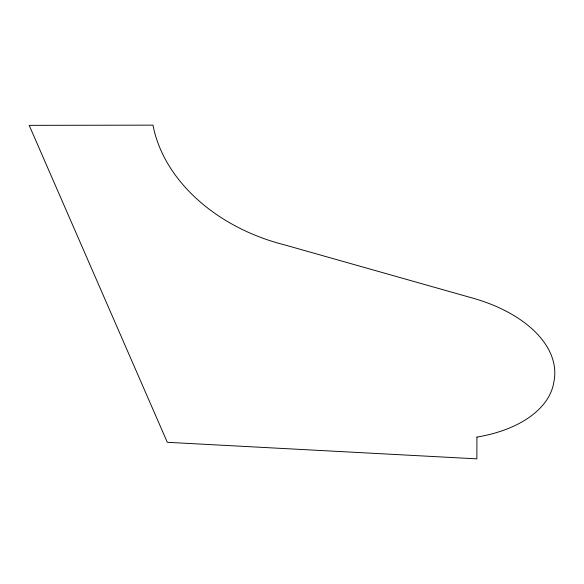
<?xml version="1.0" encoding="UTF-8"?>
<svg xmlns="http://www.w3.org/2000/svg" width="584" height="584" viewBox="0 0 584 584"><rect width="100%" height="100%" fill="white"/><g stroke="black" fill="none" stroke-linecap="round" stroke-linejoin="round"><path stroke-width="0.88" d="M476.924 437.08L476.873 458.856L167.309 442.307L29.2 125.348L152.993 125.144A168.667 127.83 12.7 0 0 284.437 244.842L470.755 297.563A127.122 74.343 5.3 0 1 553.946 381.454A121.019 70.496 5.1 0 1 476.924 437.08"/></g></svg>
